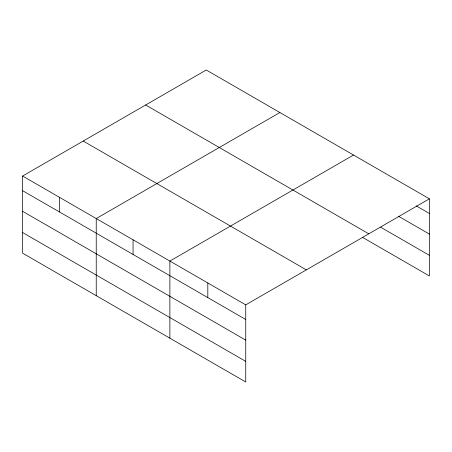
<?xml version="1.0" encoding="UTF-8"?>
<svg xmlns="http://www.w3.org/2000/svg" width="452" height="452" viewBox="0 0 452 452"><rect width="100%" height="100%" fill="white"/><g stroke="black" fill="none" stroke-linecap="round" stroke-linejoin="round"><path stroke-width="0.68" d="M245.747 340.13L245.747 304.868L22.6 176.037L22.6 253.165L245.747 381.996L245.747 340.13L22.6 211.299M362.56 237.373L429.4 275.963L429.4 198.835L206.253 70.004L22.6 176.037M279.895 112.52L96.236 218.553L96.236 295.676M353.532 155.036L169.879 261.064L169.879 338.192M245.747 304.868L429.4 198.835M416.151 205.829L429.4 213.48M398.692 216.367L429.4 234.096M380.629 227.186L429.4 255.34M145.651 104.994L368.792 233.825M83.208 141.047L306.349 269.878M22.6 190.676L245.747 319.513M22.6 232.543L245.747 361.374M207.813 282.969L207.813 297.608M133.057 239.809L133.057 254.448M59.421 197.292L59.421 211.937"/></g></svg>
